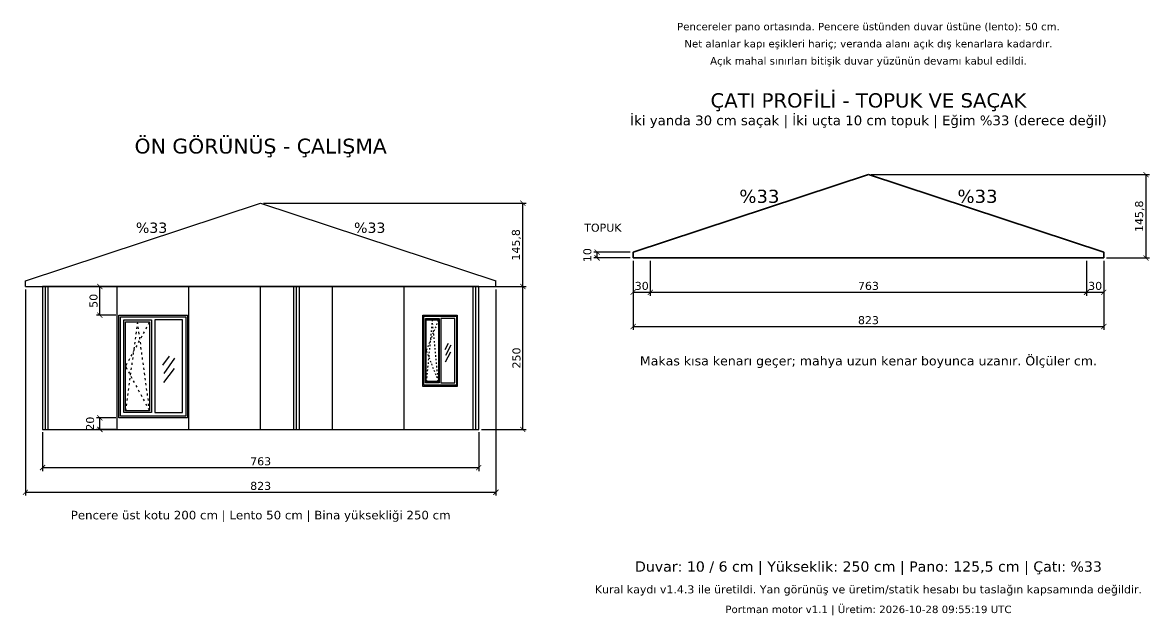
# Model space of a CAD drawing. Header units: centimetres. Extents: x -135 to 4129, y -1176 to 1044.
# Drawn here: x -35 to 1936, y -1176 to -138 of the extents above; entities that cross this region are included whole.
import ezdxf
from ezdxf.enums import TextEntityAlignment as Align

# ---------------------------------------------------------------- set-up
doc = ezdxf.new("R2010")
doc.units = ezdxf.units.CM
for name, color, linetype in [('CATI_GORUNUS', 7, 'Continuous'), ('CATI_OLCU', 4, 'Continuous'), ('CATI_YAZI', 7, 'Continuous'), ('ODA_ADLARI', 7, 'Continuous'), ('ON_CATI', 7, 'Continuous'), ('ON_DERZ', 8, 'Continuous'), ('ON_DOGRAMA', 4, 'Continuous'), ('ON_GORUNUS', 7, 'Continuous'), ('ON_OLCU', 4, 'Continuous'), ('ON_TOPUK', 1, 'Continuous'), ('ON_YAZI', 7, 'Continuous'), ('PORTMAN_INFO', 7, 'Continuous')]:
    doc.layers.add(name, color=color, linetype=linetype)
doc.styles.add('PORTMAN', font='DejaVuSans.ttf')
doc.dimstyles.new('PORTMAN', dxfattribs={"dimtxt": 14, "dimasz": 9, "dimexe": 6, "dimexo": 5, "dimgap": 4, "dimtad": 1, "dimtxsty": 'PORTMAN', "dimblk": 'ARCHTICK', "dimcen": 2.5, "dimazin": 3, "dimtfac": 0.5, "dimtmove": 2, "dimatfit": 3})

# ---------------------------------------------------------------- blocks, each defined once
blk = doc.blocks.new('kaynak-on-pencere')
at = {"color": 1, "linetype": 'Continuous', "lineweight": 25, "ltscale": 0.5}
for p, q in [((20.3, 102.7), (20.1, 100.5)), ((22.3, 100.5), (21.9, 102.7)), ((31.4, 102.5), (30.3, 100.3)), ((34.7, 108.5), (33.1, 105.4)), ((18.8, 91.2), (18.5, 89)), ((19.5, 97), (19.2, 94.6)), ((23, 94.6), (22.7, 97)), ((23.8, 89), (23.6, 91.2)), ((25.8, 92.1), (24.7, 90.1)), ((28.7, 97.2), (27.6, 95.2)), ((17.5, 76.7), (16.4, 74.7)), ((17.2, 79.7), (17, 77.3)), ((18.1, 85.5), (17.7, 83.1)), ((20.3, 81.9), (19.2, 79.8)), ((23, 87), (21.9, 85)), ((24.7, 83.1), (24.3, 85.5)), ((25.4, 77.3), (25, 79.7)), ((12.1, 66.5), (11, 64.5)), ((14.8, 71.6), (13.7, 69.6)), ((15.7, 68.1), (15.3, 65.8)), ((16.4, 73.8), (16.1, 71.6)), ((26.1, 71.6), (25.8, 73.8)), ((26.9, 65.8), (26.7, 68.1)), ((11, 52.1), (12.1, 50.1)), ((13.3, 50.8), (13, 48.4)), ((14.1, 56.5), (13.7, 54.3)), ((14.8, 62.3), (14.6, 59.9)), ((27.8, 59.9), (27.4, 62.3)), ((28.5, 54.3), (28.1, 56.5)), ((29.2, 48.4), (28.9, 50.8)), ((11.7, 39.1), (11.5, 36.9)), ((12.6, 44.9), (12.2, 42.6)), ((13.7, 47), (14.8, 44.9)), ((16.4, 41.8), (17.5, 39.8)), ((30, 42.6), (29.8, 44.9)), ((30.9, 36.9), (30.5, 39.1)), ((10.2, 27.6), (9.9, 25.2)), ((11, 33.4), (10.6, 31.1)), ((19.2, 36.7), (20.3, 34.7)), ((21.9, 31.6), (23, 29.4)), ((24.7, 26.5), (25.8, 24.3)), ((31.6, 31.1), (31.2, 33.4)), ((32.3, 25.2), (32.2, 27.6)), ((8.6, 16.1), (8.4, 13.7)), ((9.5, 21.9), (9.1, 19.5)), ((27.6, 21.2), (28.7, 19.2)), ((30.3, 16.1), (31.4, 14.1)), ((33.3, 19.5), (32.9, 21.9)), ((34, 13.7), (33.6, 16.1)), ((7.9, 10.2), (7.5, 7.9))]:
    blk.add_line(p, q, dxfattribs=at)
at = {"color": 7, "linetype": 'Continuous', "lineweight": 25, "ltscale": 0.5}
for p, q in [((56.6, 69.8), (49.1, 59.7)), ((62.7, 67.4), (50.6, 50.2)), ((62.3, 55.9), (50.4, 39.8))]:
    blk.add_line(p, q, dxfattribs=at)
at = {"color": 7, "linetype": 'Continuous', "lineweight": 25}
for points in [[(0, 116), (77.1, 116), (77.1, 0), (0, 0)], [(2, 114.2), (75.3, 114.2), (75.3, 2), (2, 2)], [(5.7, 110.5), (36.7, 110.5), (36.7, 6), (5.7, 6)], [(7.5, 108.5), (34.7, 108.5), (34.7, 7.9), (7.5, 7.9)], [(71.6, 110.5), (40.6, 110.5), (40.6, 6), (71.6, 6)]]:
    blk.add_lwpolyline(points, close=True, dxfattribs=at)
at = {"color": 1, "linetype": 'Continuous', "lineweight": 25}
for points in [[(21.4, 106.2), (21.2, 108.5), (20.8, 106.2)], [(9.1, 61.4), (7.5, 58.3), (9.1, 55.2)], [(33.1, 11), (34.7, 7.9), (34.3, 10.2)]]:
    blk.add_lwpolyline(points, dxfattribs=at)
blk = doc.blocks.new('_ARCHTICK')
at = {"color": 0, "linetype": 'BYBLOCK', "const_width": 0.15}
blk.add_lwpolyline([(-0.5, -0.5), (0.5, 0.5)], dxfattribs=at)

msp = doc.modelspace()

# ---------------------------------------------------------------- linework, layer by layer
at = {"layer": 'CATI_GORUNUS', "lineweight": 35}
for p, q in [((1033, -540), (1444.5, -404.205)), ((1444.5, -404.205), (1856, -540)), ((1033, -550), (1856, -550))]:
    msp.add_line(p, q, dxfattribs=at)
at = {"layer": 'CATI_GORUNUS', "color": 1, "lineweight": 35}
for p, q in [((1033, -550), (1033, -540)), ((1856, -550), (1856, -540))]:
    msp.add_line(p, q, dxfattribs=at)
at = {"layer": 'ON_CATI'}
for p, q in [((-30, -590), (381.5, -454.205)), ((381.5, -454.205), (793, -590)), ((-30, -600), (793, -600))]:
    msp.add_line(p, q, dxfattribs=at)
at = {"layer": 'ON_DERZ'}
for p, q in [((5, -850), (5, -600)), ((10, -850), (10, -600)), ((130.5, -850), (130.5, -600)), ((256, -850), (256, -600)), ((381.5, -850), (381.5, -600)), ((439.25, -850), (439.25, -600)), ((444.25, -850), (444.25, -600)), ((449.25, -850), (449.25, -600)), ((507, -850), (507, -600)), ((632.5, -850), (632.5, -600)), ((753, -850), (753, -600)), ((758, -850), (758, -600))]:
    msp.add_line(p, q, dxfattribs=at)
at = {"layer": 'ON_GORUNUS'}
msp.add_lwpolyline([(0, -850), (763, -850), (763, -600), (0, -600)], close=True, dxfattribs=at)
at = {"layer": 'ON_TOPUK'}
for p, q in [((-30, -600), (-30, -590)), ((793, -600), (793, -590))]:
    msp.add_line(p, q, dxfattribs=at)

# ---------------------------------------------------------------- block references
at = {"layer": 'ON_DOGRAMA'}
for p, xscale, yscale in [((133.25, -830), 1.5564000466920014, 1.5514967634053631), ((665.25, -775), 0.7782000233460007, 1.077428307920391)]:
    msp.add_blockref('kaynak-on-pencere', p, dxfattribs=dict(at, xscale=xscale, yscale=yscale))

# ---------------------------------------------------------------- texts
at = {"layer": 'CATI_YAZI', "style": 'PORTMAN'}
for s, height, p in [('ÇATI PROFİLİ - TOPUK VE SAÇAK', 25, (1444.5, -274.205)), ('İki yanda 30 cm saçak | İki uçta 10 cm topuk | Eğim %33 (derece değil)', 17, (1444.5, -309.205)), ('%33', 23, (1253.75, -442.102)), ('%33', 23, (1635.25, -442.102)), ('TOPUK', 14, (980, -497)), ('Makas kısa kenarı geçer; mahya uzun kenar boyunca uzanır. Ölçüler cm.', 16, (1444.5, -730))]:
    msp.add_text(s, height=height, dxfattribs=at).set_placement(p, align=Align.MIDDLE_CENTER)
at = {"layer": 'ODA_ADLARI', "style": 'PORTMAN'}
for s, p in [('Pencereler pano ortasında. Pencere üstünden duvar üstüne (lento): 50 cm.', (1444.5, -145)), ('Net alanlar kapı eşikleri hariç; veranda alanı açık dış kenarlara kadardır.', (1444.5, -175)), ('Açık mahal sınırları bitişik duvar yüzünün devamı kabul edildi.', (1444.5, -205))]:
    msp.add_text(s, height=13, dxfattribs=at).set_placement(p, align=Align.MIDDLE_CENTER)
at = {"layer": 'ON_YAZI', "style": 'PORTMAN'}
for s, height, p in [('ÖN GÖRÜNÜŞ - ÇALIŞMA', 26, (381.5, -354.205)), ('%33', 18, (190.75, -497.102)), ('%33', 18, (572.25, -497.102)), ('Pencere üst kotu 200 cm | Lento 50 cm | Bina yüksekliği 250 cm', 15, (381.5, -1000))]:
    msp.add_text(s, height=height, dxfattribs=at).set_placement(p, align=Align.MIDDLE_CENTER)
at = {"layer": 'PORTMAN_INFO', "style": 'PORTMAN'}
for s, height, p in [('Duvar: 10 / 6 cm | Yükseklik: 250 cm | Pano: 125,5 cm | Çatı: %33', 18, (1444.5, -1090)), ('Kural kaydı v1.4.3 ile üretildi. Yan görünüş ve üretim/statik hesabı bu taslağın kapsamında değildir.', 14, (1444.5, -1130)), ('Portman motor v1.1 | Üretim: 2026-10-28 09:55:19 UTC', 13, (1444.5, -1165))]:
    msp.add_text(s, height=height, dxfattribs=at).set_placement(p, align=Align.MIDDLE_CENTER)

# ---------------------------------------------------------------- dimensions: what is measured, and where the dimension line sits
at = {"layer": 'CATI_OLCU'}
for base, p1, p2 in [((1930, -550), (1856, -550), (1444.5, -404.205)), ((970, -550), (1033, -550), (1033, -540))]:
    msp.add_linear_dim(base=base, p1=p1, p2=p2, angle=90, dimstyle='PORTMAN', override={"dimtxt": 14, "dimasz": 9, "dimexe": 6, "dimexo": 5, "dimdec": 2, "dimzin": 8, "dimdsep": 44}, dxfattribs=at).render()
for base, p1, p2 in [((1033, -670), (1033, -550), (1856, -550)), ((1033, -610), (1033, -550), (1063, -550)), ((1063, -610), (1063, -550), (1826, -550)), ((1826, -610), (1826, -550), (1856, -550))]:
    msp.add_linear_dim(base=base, p1=p1, p2=p2, dimstyle='PORTMAN', override={"dimtxt": 14, "dimasz": 9, "dimexe": 6, "dimexo": 5, "dimdec": 2, "dimzin": 8, "dimdsep": 44}, dxfattribs=at).render()
at = {"layer": 'ON_OLCU'}
for base, p1, p2 in [((840, -600), (793, -600), (381.5, -454.205)), ((100.25, -650), (133.25, -650), (133.25, -600)), ((840, -850), (763, -850), (763, -600)), ((100.25, -850), (133.25, -850), (133.25, -830))]:
    msp.add_linear_dim(base=base, p1=p1, p2=p2, angle=90, dimstyle='PORTMAN', override={"dimtxt": 14, "dimasz": 9, "dimexe": 6, "dimexo": 5, "dimdec": 2, "dimzin": 8, "dimdsep": 44}, dxfattribs=at).render()
for base, p1, p2 in [((-30, -960), (-30, -600), (793, -600)), ((0, -917), (0, -850), (763, -850))]:
    msp.add_linear_dim(base=base, p1=p1, p2=p2, dimstyle='PORTMAN', override={"dimtxt": 14, "dimasz": 9, "dimexe": 6, "dimexo": 5, "dimdec": 2, "dimzin": 8, "dimdsep": 44}, dxfattribs=at).render()

doc.saveas('drawing.dxf')
